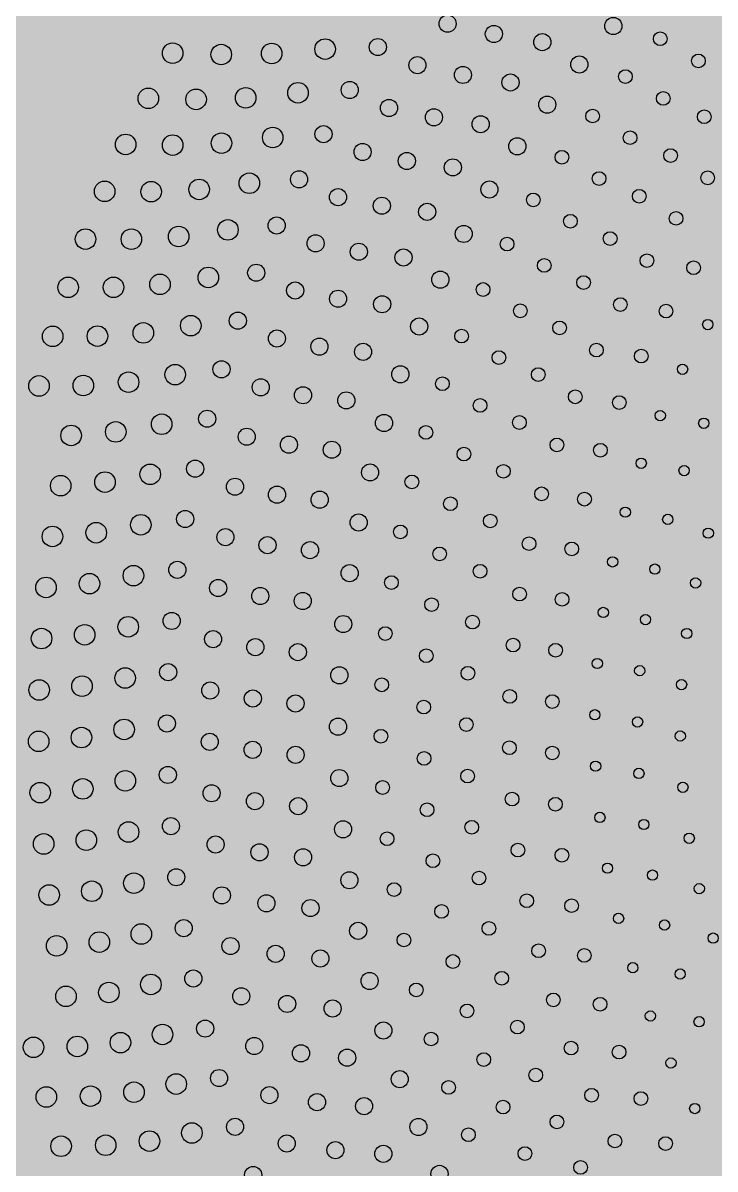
# Model space of a CAD drawing. Header units: metres. Extents: x 6 to 601, y -20 to 118.
# Drawn here: x 60.41 to 61.219, y 92.569 to 93.907 of the extents above; entities that cross this region are included whole.
import ezdxf

# ---------------------------------------------------------------- set-up
doc = ezdxf.new("R2010")
doc.units = ezdxf.units.M
doc.header["$MEASUREMENT"] = 0

# ---------------------------------------------------------------- blocks, each defined once
blk = doc.blocks.new('*U1152')
blk.add_circle((0, 0), 0.01)
blk = doc.blocks.new('*U1153')
at = {"color": 0, "linetype": 'ByBlock', "lineweight": -2, "transparency": 16777216}
for p, rotation in [((66.1716, 83.9248), 227.1173507415207), ((66.1319, 83.8799), 229.9726384237596), ((66.0944, 83.833), 232.8279261059983), ((66.0594, 83.7843), 235.683213788237), ((66.0268, 83.7339), 238.5385014704758), ((65.9968, 83.682), 241.3937891527144), ((65.9694, 83.6286), 244.2490768349529), ((65.9447, 83.5739), 247.1043645171914), ((65.9227, 83.5181), 249.95965219943), ((65.9036, 83.4612), 252.8149398816686), ((65.8873, 83.4035), 255.6702275639072), ((65.8739, 83.345), 258.5255152461459), ((65.8634, 83.2859), 261.3808029283846), ((65.8559, 83.2264), 264.2360906106234), ((65.8514, 83.1666), 267.091378292862), ((65.8498, 83.1066), 269.9466659751006), ((65.8513, 83.0466), 272.8019536573393), ((65.8557, 82.9868), 275.6572413395781), ((65.8631, 82.9273), 278.5125290218168), ((65.8734, 82.8682), 281.3678167040555), ((65.8867, 82.8097), 284.2231043862942), ((65.9029, 82.7519), 287.0783920685329), ((65.922, 82.695), 289.9336797507718), ((65.9438, 82.6392), 292.7889674330105), ((65.9684, 82.5844), 295.6442551152493)]:
    blk.add_blockref('*U1152', p, dxfattribs=dict(at, rotation=rotation))
blk = doc.blocks.new('*U1148')
blk.add_circle((0, 0), 0.008)
blk = doc.blocks.new('*U1149')
at = {"color": 0, "linetype": 'ByBlock', "lineweight": -2, "transparency": 16777216}
for p, rotation in [((66.2264, 83.9099), 225.8091933066712), ((66.1857, 83.8658), 228.7881943626344), ((66.1473, 83.8197), 231.7671954185974), ((66.1115, 83.7716), 234.7461964745602), ((66.0781, 83.7217), 237.7251975305231), ((66.0474, 83.6702), 240.7041985864859), ((66.0194, 83.6171), 243.6831996424488), ((65.9942, 83.5627), 246.6622006984117), ((65.9719, 83.507), 249.6412017543746), ((65.9525, 83.4502), 252.6202028103374), ((65.9361, 83.3925), 255.5992038663003), ((65.9227, 83.334), 258.5782049222634), ((65.9123, 83.2749), 261.5572059782264), ((65.9051, 83.2154), 264.5362070341891), ((65.9009, 83.1555), 267.5152080901519), ((65.8999, 83.0955), 270.4942091461147), ((65.9019, 83.0356), 273.4732102020777), ((65.9071, 82.9758), 276.4522112580408), ((65.9154, 82.9164), 279.431212314004), ((65.9268, 82.8575), 282.4102133699671), ((65.9412, 82.7993), 285.38921442593), ((65.9586, 82.7419), 288.3682154818928), ((65.979, 82.6854), 291.3472165378556), ((66.0023, 82.6301), 294.3262175938186)]:
    blk.add_blockref('*U1148', p, dxfattribs=dict(at, rotation=rotation))
blk = doc.blocks.new('*U1137')
blk.add_circle((0, 0), 0.008)
blk = doc.blocks.new('*U1138')
at = {"color": 0, "linetype": 'ByBlock', "lineweight": -2, "transparency": 16777216}
for p, rotation in [((66.271, 83.884), 225.1599521378045), ((66.2299, 83.8403), 228.2738725586966), ((66.1912, 83.7944), 231.3877929795886), ((66.155, 83.7466), 234.5017134004806), ((66.1215, 83.6968), 237.6156338213726), ((66.0908, 83.6453), 240.7295542422644), ((66.0629, 83.5922), 243.8434746631563), ((66.0379, 83.5376), 246.9573950840483), ((66.0159, 83.4818), 250.0713155049404), ((65.997, 83.4249), 253.1852359258325), ((65.9812, 83.367), 256.2991563467243), ((65.9686, 83.3083), 259.4130767676161), ((65.9592, 83.2491), 262.5269971885079), ((65.953, 83.1894), 265.6409176093997), ((65.9501, 83.1295), 268.7548380302917), ((65.9504, 83.0695), 271.8687584511837), ((65.954, 83.0096), 274.9826788720755), ((65.9608, 82.95), 278.0965992929675), ((65.9709, 82.8909), 281.2105197138594), ((65.9841, 82.8324), 284.3244401347513), ((66.0006, 82.7747), 287.4383605556433), ((66.0201, 82.7179), 290.5522809765353), ((66.0427, 82.6624), 293.6662013974274), ((66.0682, 82.6081), 296.7801218183195)]:
    blk.add_blockref('*U1137', p, dxfattribs=dict(at, rotation=rotation))
blk = doc.blocks.new('*U1150')
blk.add_circle((0, 0), 0.008)
blk = doc.blocks.new('*U1151')
at = {"color": 0, "linetype": 'ByBlock', "lineweight": -2, "transparency": 16777216}
for p, rotation in [((66.2779, 83.8188), 227.4080010114087), ((66.2385, 83.7735), 230.6696415793523), ((66.2019, 83.726), 233.9312821472959), ((66.1679, 83.6766), 237.1929227152396), ((66.1369, 83.6252), 240.4545632831833), ((66.1088, 83.5722), 243.7162038511267), ((66.0838, 83.5177), 246.9778444190702), ((66.0619, 83.4618), 250.239484987014), ((66.0432, 83.4048), 253.5011255549576), ((66.0278, 83.3468), 256.7627661229011), ((66.0158, 83.2881), 260.0244066908447), ((66.007, 83.2287), 263.2860472587882), ((66.0017, 83.169), 266.5476878267318), ((65.9998, 83.109), 269.8093283946752), ((66.0013, 83.049), 273.0709689626188), ((66.0062, 82.9892), 276.3326095305623), ((66.0146, 82.9298), 279.5942500985057), ((66.0262, 82.871), 282.8558906664492), ((66.0412, 82.8129), 286.1175312343929), ((66.0595, 82.7558), 289.3791718023365), ((66.081, 82.6998), 292.6408123702802), ((66.1057, 82.6451), 295.902452938224), ((66.1334, 82.5919), 299.1640935061677)]:
    blk.add_blockref('*U1150', p, dxfattribs=dict(at, rotation=rotation))
blk = doc.blocks.new('*U1174')
blk.add_circle((0, 0), 0.008)
blk = doc.blocks.new('*U1175')
at = {"color": 0, "linetype": 'ByBlock', "lineweight": -2, "transparency": 16777216}
for p, rotation in [((66.2819, 83.7475), 230.2524529826097), ((66.2449, 83.7002), 233.676526960251), ((66.2108, 83.6508), 237.1006009378924), ((66.1798, 83.5995), 240.5246749155338), ((66.1518, 83.5464), 243.9487488931749), ((66.1271, 83.4918), 247.3728228708161), ((66.1057, 83.4357), 250.7968968484572), ((66.0877, 83.3785), 254.2209708260984), ((66.0731, 83.3203), 257.6450448037398), ((66.062, 83.2614), 261.069118781381), ((66.0545, 83.2019), 264.4931927590222), ((66.0505, 83.142), 267.9172667366635), ((66.0501, 83.082), 271.3413407143045), ((66.0533, 83.0221), 274.7654146919456), ((66.0601, 82.9625), 278.1894886695868), ((66.0704, 82.9034), 281.6135626472282), ((66.0842, 82.845), 285.0376366248695), ((66.1015, 82.7876), 288.4617106025109), ((66.1222, 82.7313), 291.8857845801522), ((66.1462, 82.6763), 295.3098585577936), ((66.1734, 82.6228), 298.733932535435)]:
    blk.add_blockref('*U1174', p, dxfattribs=dict(at, rotation=rotation))

msp = doc.modelspace()

# ---------------------------------------------------------------- hatches: boundary and pattern name
at = {"lineweight": 0, "true_color": 0xcd6928, "transparency": 33554534}
h = msp.add_hatch(color=32, dxfattribs=at)
h.dxf.hatch_style = 1
h.paths.add_polyline_path([(63.2861, 96.7086), (61.3671, 96.7086, 0.143152), (60.3331, 93.83), (60.3331, 91.1085), (63.2861, 91.108)])

# ---------------------------------------------------------------- linework, layer by layer
msp.add_lwpolyline([(60.3331, 93.83), (60.3331, 91.1086), (60.2331, 91.1086), (60.2331, 91.708), (60.2331, 93.8286, -0.221146), (62.4532, 97.9486), (62.5131, 97.8685, 0.220805), (60.3331, 93.8286)], format="xyb")
for centre, radius in [((60.9062, 93.9066), 0.01), ((60.9603, 93.8946), 0.01), ((60.763, 93.8769), 0.012), ((60.8247, 93.8793), 0.01), ((61.0169, 93.8851), 0.01), ((60.5848, 93.8722), 0.012), ((60.6416, 93.8706), 0.012), ((60.7006, 93.8718), 0.012), ((60.8709, 93.8582), 0.01), ((60.9241, 93.8468), 0.01), ((60.9797, 93.838), 0.01), ((60.7313, 93.8259), 0.012), ((60.7918, 93.8292), 0.01), ((60.5564, 93.8194), 0.012), ((60.6122, 93.8182), 0.012), ((60.6702, 93.82), 0.012), ((60.8377, 93.8082), 0.01), ((60.8902, 93.7973), 0.01), ((60.9448, 93.7892), 0.01), ((60.7018, 93.7737), 0.012), ((60.7611, 93.7776), 0.01), ((60.5299, 93.7656), 0.012), ((60.5849, 93.7648), 0.012), ((60.6419, 93.7671), 0.012), ((60.8068, 93.7568), 0.01), ((60.8585, 93.7463), 0.01), ((60.9123, 93.7388), 0.01), ((60.6745, 93.7203), 0.012), ((60.7326, 93.7248), 0.01), ((60.5054, 93.7108), 0.012), ((60.5597, 93.7104), 0.012), ((60.6158, 93.7131), 0.012), ((60.7781, 93.704), 0.01), ((60.8293, 93.694), 0.01), ((60.8823, 93.6869), 0.01), ((60.6494, 93.6658), 0.012), ((60.7064, 93.6709), 0.01), ((60.483, 93.6551), 0.012), ((60.5366, 93.655), 0.012), ((60.5918, 93.6581), 0.012), ((60.7519, 93.6501), 0.01), ((60.8025, 93.6403), 0.01), ((60.8547, 93.6336), 0.01), ((60.6265, 93.6103), 0.012), ((60.6825, 93.6158), 0.01), ((61.1937, 93.6216), 0.008), ((60.4627, 93.5987), 0.012), ((60.5157, 93.5988), 0.012), ((60.57, 93.6022), 0.012), ((60.728, 93.595), 0.01), ((60.7782, 93.5854), 0.01), ((60.8297, 93.579), 0.01), ((61.1615, 93.571), 0.008), ((60.606, 93.554), 0.012), ((60.661, 93.5598), 0.01), ((60.4446, 93.5415), 0.012), ((60.4969, 93.5418), 0.012), ((60.5505, 93.5455), 0.012), ((61.2103, 93.5552), 0.006), ((60.7067, 93.539), 0.01), ((60.7564, 93.5295), 0.01), ((60.8074, 93.5234), 0.01), ((61.1325, 93.5185), 0.008), ((60.6419, 93.503), 0.01), ((60.5333, 93.488), 0.012), ((60.5878, 93.4968), 0.012), ((61.1808, 93.503), 0.006), ((60.4286, 93.4836), 0.012), ((60.4804, 93.4841), 0.012), ((60.6878, 93.482), 0.01), ((60.7372, 93.4727), 0.01), ((60.7878, 93.4667), 0.01), ((61.1069, 93.4642), 0.008), ((60.572, 93.4389), 0.012), ((60.6252, 93.4453), 0.01), ((61.1548, 93.4489), 0.006), ((61.2056, 93.44), 0.006), ((60.4661, 93.4258), 0.012), ((60.5183, 93.4299), 0.012), ((60.6714, 93.4243), 0.01), ((60.7207, 93.415), 0.01), ((60.7709, 93.4091), 0.01), ((61.0848, 93.4085), 0.008), ((60.5586, 93.3804), 0.012), ((60.6111, 93.387), 0.01), ((61.1325, 93.3933), 0.006), ((60.454, 93.3671), 0.012), ((60.5057, 93.3713), 0.012), ((61.1826, 93.3847), 0.006), ((60.6577, 93.3659), 0.01), ((60.7068, 93.3566), 0.01), ((60.7567, 93.3508), 0.01), ((61.0662, 93.3514), 0.008), ((60.5994, 93.3282), 0.01), ((61.1139, 93.3362), 0.006), ((60.5476, 93.3215), 0.012), ((61.1635, 93.3278), 0.006), ((60.4443, 93.3079), 0.012), ((60.4955, 93.3122), 0.012), ((60.6465, 93.307), 0.01), ((61.2109, 93.3117), 0.006), ((60.6957, 93.2977), 0.01), ((60.7454, 93.2919), 0.01), ((61.0513, 93.2933), 0.008), ((60.539, 93.2621), 0.012), ((60.5903, 93.2689), 0.01), ((61.0991, 93.2781), 0.006), ((61.1484, 93.2697), 0.006), ((60.4368, 93.2483), 0.012), ((60.4876, 93.2527), 0.012), ((61.1961, 93.2535), 0.006), ((60.638, 93.2476), 0.01), ((60.6872, 93.2383), 0.01), ((60.7369, 93.2325), 0.01), ((61.04, 93.2344), 0.008), ((60.5837, 93.2092), 0.01), ((61.0882, 93.2191), 0.006), ((60.482, 93.193), 0.012), ((60.5329, 93.2024), 0.012), ((61.1375, 93.2107), 0.006), ((60.4316, 93.1886), 0.012), ((60.6321, 93.1879), 0.01), ((61.1857, 93.1945), 0.006), ((60.6815, 93.1786), 0.01), ((60.7312, 93.1728), 0.01), ((61.0324, 93.1749), 0.008), ((61.0812, 93.1595), 0.006), ((60.5293, 93.1425), 0.012), ((60.5796, 93.1494), 0.01), ((61.1307, 93.1511), 0.006), ((60.4288, 93.1286), 0.012), ((60.4789, 93.133), 0.012), ((60.6288, 93.128), 0.01), ((61.1797, 93.1348), 0.006), ((60.6786, 93.1186), 0.01), ((60.7284, 93.1128), 0.01), ((61.0286, 93.115), 0.008), ((60.5781, 93.0894), 0.01), ((61.0783, 93.0996), 0.006), ((61.1282, 93.0912), 0.006), ((60.4782, 93.073), 0.012), ((60.5281, 93.0825), 0.012), ((60.4282, 93.0686), 0.012), ((60.6282, 93.068), 0.01), ((61.1782, 93.0748), 0.006), ((60.6784, 93.0587), 0.01), ((60.7285, 93.0529), 0.01), ((61.0286, 93.055), 0.008), ((61.0792, 93.0396), 0.006), ((60.5295, 93.0225), 0.012), ((60.5792, 93.0294), 0.01), ((61.1298, 93.0312), 0.006), ((60.43, 93.0087), 0.012), ((60.4798, 93.0131), 0.012), ((60.6303, 93.008), 0.01), ((61.1812, 93.0149), 0.006), ((60.681, 92.9987), 0.01), ((60.7315, 92.9929), 0.01), ((61.0323, 92.9952), 0.008), ((60.5828, 92.9695), 0.01), ((61.0842, 92.9798), 0.006), ((61.1356, 92.9715), 0.006), ((60.4839, 92.9532), 0.012), ((60.5333, 92.9627), 0.012), ((60.4341, 92.9488), 0.012), ((60.635, 92.9482), 0.01), ((61.1886, 92.9554), 0.006), ((60.6863, 92.939), 0.01), ((60.7373, 92.9332), 0.01), ((61.0398, 92.9356), 0.008), ((61.0931, 92.9205), 0.006), ((60.5395, 92.903), 0.012), ((60.589, 92.9099), 0.01), ((61.1457, 92.9124), 0.006), ((60.4405, 92.8892), 0.012), ((60.4903, 92.8936), 0.012), ((60.6424, 92.8887), 0.01), ((61.2004, 92.8966), 0.006), ((60.6944, 92.8795), 0.01), ((60.746, 92.8739), 0.01), ((61.0511, 92.8767), 0.008), ((60.5978, 92.8505), 0.01), ((61.106, 92.8619), 0.006), ((61.1598, 92.8541), 0.006), ((60.4991, 92.8342), 0.012), ((60.5482, 92.8436), 0.012), ((61.2166, 92.8388), 0.006), ((60.4492, 92.8298), 0.012), ((60.6524, 92.8295), 0.01), ((60.7052, 92.8205), 0.01), ((60.7575, 92.815), 0.01), ((61.066, 92.8186), 0.008), ((61.1227, 92.8043), 0.006), ((61.178, 92.7969), 0.006), ((60.5594, 92.7847), 0.012), ((60.609, 92.7916), 0.01), ((60.4601, 92.7708), 0.012), ((60.5103, 92.7753), 0.012), ((60.665, 92.7709), 0.01), ((60.7187, 92.762), 0.01), ((60.7718, 92.7567), 0.01), ((61.0845, 92.7616), 0.008), ((61.1432, 92.7479), 0.006), ((60.573, 92.7263), 0.012), ((60.6228, 92.7332), 0.01), ((61.2002, 92.7412), 0.006), ((60.4222, 92.7113), 0.012), ((60.4734, 92.7123), 0.012), ((60.5238, 92.7168), 0.012), ((60.6802, 92.7128), 0.01), ((60.7348, 92.7043), 0.01), ((60.7888, 92.6992), 0.01), ((61.1066, 92.7058), 0.008), ((61.1673, 92.693), 0.006), ((60.6391, 92.6754), 0.01), ((60.5396, 92.6589), 0.012), ((60.589, 92.6684), 0.012), ((60.4372, 92.6533), 0.012), ((60.4889, 92.6543), 0.012), ((60.6979, 92.6555), 0.01), ((60.7536, 92.6473), 0.01), ((61.1321, 92.6515), 0.008), ((60.8086, 92.6426), 0.01), ((61.1951, 92.6398), 0.006), ((60.6073, 92.6113), 0.012), ((60.6578, 92.6184), 0.01), ((60.4544, 92.5958), 0.012), ((60.5066, 92.597), 0.012), ((60.5577, 92.6018), 0.012), ((60.7182, 92.599), 0.01), ((61.161, 92.5989), 0.008), ((60.7751, 92.5912), 0.01), ((60.8311, 92.5869), 0.01), ((60.6789, 92.5623), 0.01)]:
    msp.add_circle(centre, radius)

# ---------------------------------------------------------------- block references
for name in ['*U1153', '*U1149', '*U1138', '*U1151', '*U1175']:
    msp.add_blockref(name, (-5.0717, 9.9791))

doc.saveas('drawing.dxf')
